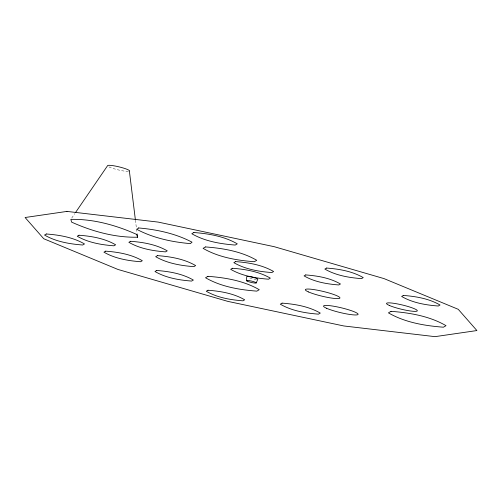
<?xml version="1.0" encoding="UTF-8"?>
<svg xmlns="http://www.w3.org/2000/svg" width="502" height="502" viewBox="0 0 502 502"><rect width="100%" height="100%" fill="white"/><g stroke="black" fill="none" stroke-linecap="round" stroke-linejoin="round"><path stroke-width="0.38" stroke-dasharray="2.51 1.88" d="M71.717 218.088L74.792 213.595M135.421 220.14L137.046 233.323M128.412 171.427A11.408 1.569 13.5 0 1 118.165 169.883A11.408 1.569 13.5 0 1 108.376 166.608M256.422 279.407A5.691 0.784 13.5 0 1 247.925 277.368"/><path stroke-width="0.75" d="M246.488 280.58L246.752 276.571A5.691 0.784 13.5 0 1 252.462 277.135A5.691 0.784 13.5 0 1 257.821 279.225L256.233 282.921M75.67 212.308L107.729 165.465A11.408 1.569 13.5 0 1 120.969 167.354A11.408 1.569 13.5 0 1 129.403 171.264L135.327 219.361M137.523 237.208C114.914 237.703 92.13 231.359 71.61 222.116L70.838 219.368C93.454 218.872 116.238 225.216 136.751 234.459L137.523 237.208L137.14 234.101M138.602 227.952L136.883 229.395C153.229 238.023 171.985 242.039 190.321 243.621L192.04 242.177C175.687 233.549 156.931 229.533 138.602 227.952M46.328 233.988L44.527 235.049C55.942 241.694 69.646 244.016 82.698 245.007L84.499 243.947C73.079 237.302 59.38 234.974 46.328 233.988M78.983 235.225L77.252 236.247C88.214 242.623 101.373 244.857 113.91 245.804L115.636 244.788C104.673 238.406 91.515 236.172 78.983 235.225M105.665 251.151L103.939 252.167C114.902 258.549 128.06 260.783 140.598 261.73L142.323 260.714C131.361 254.332 118.202 252.098 105.665 251.151M130.602 241.286L128.87 242.309C139.838 248.685 152.991 250.925 165.528 251.872L167.26 250.849C156.291 244.474 143.133 242.234 130.602 241.286M193.86 232.52L191.808 233.731C204.803 241.286 220.384 243.934 235.237 245.058L237.283 243.846C224.294 236.291 208.707 233.643 193.86 232.52M157.477 255.625L155.676 256.685C167.097 263.324 180.795 265.652 193.847 266.644L195.648 265.577C184.228 258.938 170.529 256.61 157.477 255.625M156.699 270.484L154.967 271.507C165.936 277.882 179.095 280.122 191.626 281.07L193.358 280.047C182.389 273.672 169.237 271.431 156.699 270.484M205.513 246.928L203.097 248.352C218.42 257.269 236.812 260.394 254.332 261.718L256.748 260.293C241.424 251.376 223.032 248.252 205.513 246.928M207.953 276.32L205.531 277.744C220.886 286.673 239.303 289.805 256.848 291.129L259.27 289.704C243.922 280.775 225.505 277.644 207.953 276.32M235.639 261.598L233.844 262.659C245.202 269.267 258.837 271.582 271.82 272.561L273.615 271.507C262.251 264.899 248.622 262.584 235.639 261.598M232.457 268.263L230.669 269.317C242.002 275.912 255.593 278.221 268.545 279.2L270.333 278.146C259.001 271.557 245.409 269.248 232.457 268.263M208.016 290.238L206.291 291.254C217.253 297.636 230.412 299.87 242.949 300.817L244.675 299.801C233.712 293.419 220.554 291.185 208.016 290.238M305.712 274.927L304.074 275.893C314.459 281.936 326.927 284.057 338.806 284.954L340.444 283.988C330.052 277.945 317.59 275.824 305.712 274.927M326.582 268.049L324.857 269.072C335.819 275.447 348.978 277.688 361.515 278.635L363.241 277.612C352.278 271.237 339.12 268.997 326.582 268.049M282.111 303.133L280.304 304.193C291.725 310.838 305.423 313.166 318.475 314.152L320.276 313.091C308.862 306.446 295.163 304.118 282.111 303.133M403.37 295.44L401.644 296.456C412.606 302.838 425.765 305.072 438.302 306.019L440.028 305.003C429.066 298.621 415.907 296.387 403.37 295.44M391.033 311.328L388.435 312.859C404.882 322.428 424.623 325.779 443.423 327.204L446.021 325.672C429.568 316.103 409.833 312.752 391.033 311.328M66.973 211.411L25.1 217.51L43.756 238.751L117.945 269.448L227.782 301.369L343.845 325.967L435.027 336.647L476.9 330.554L458.244 309.307L384.055 278.616L274.217 246.689L158.155 222.091L66.973 211.411M308.485 291.932A17.771 2.441 13.5 0 0 338.323 298.571A17.771 2.441 13.5 0 0 321.142 290.965A17.771 2.441 13.5 0 0 308.485 291.932M389.332 305.442A15.819 2.171 13.5 0 0 415.888 311.347A15.819 2.171 13.5 0 0 400.596 304.582A15.819 2.171 13.5 0 0 389.332 305.442M326.658 308.303A17.771 2.441 13.5 0 0 356.495 314.942A17.771 2.441 13.5 0 0 339.314 307.343A17.771 2.441 13.5 0 0 326.658 308.303M247.066 281.076A5.007 0.69 13.5 0 0 255.499 283.097A5.007 0.69 13.5 0 0 251.515 281.082A5.007 0.69 13.5 0 0 247.066 281.076"/></g></svg>
